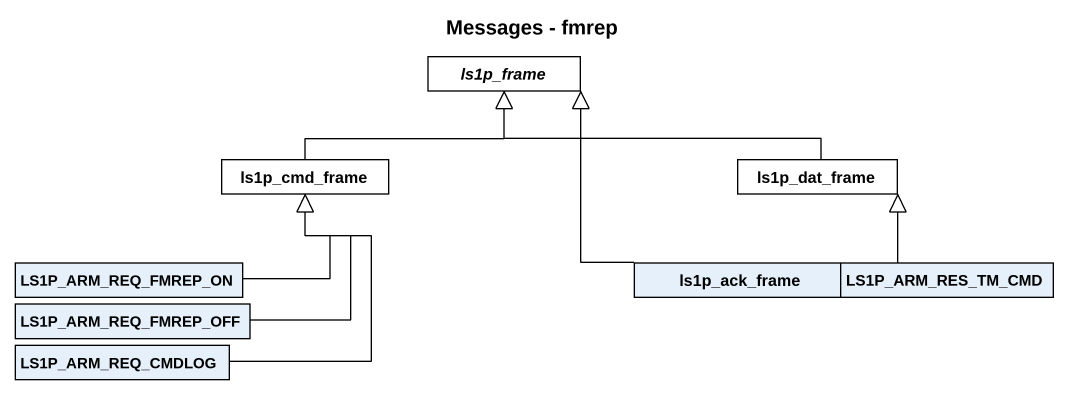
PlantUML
@startuml
title Messages - fmrep
hide circle
hide empty members
abstract class ls1p_frame #FFFFFF
class ls1p_cmd_frame #FFFFFF
class ls1p_dat_frame #FFFFFF
class LS1P_ARM_REQ_FMREP_ON
class ls1p_ack_frame
class LS1P_ARM_RES_TM_CMD
class LS1P_ARM_REQ_FMREP_OFF
class LS1P_ARM_REQ_CMDLOG
ls1p_cmd_frame -right-|> ls1p_frame
ls1p_dat_frame -left-|> ls1p_frame
LS1P_ARM_REQ_FMREP_ON -right-|> ls1p_cmd_frame
ls1p_ack_frame -up-|> ls1p_frame
LS1P_ARM_RES_TM_CMD -up-|> ls1p_dat_frame
LS1P_ARM_REQ_FMREP_OFF -up-|> ls1p_cmd_frame
LS1P_ARM_REQ_CMDLOG -up-|> ls1p_cmd_frame
@enduml
